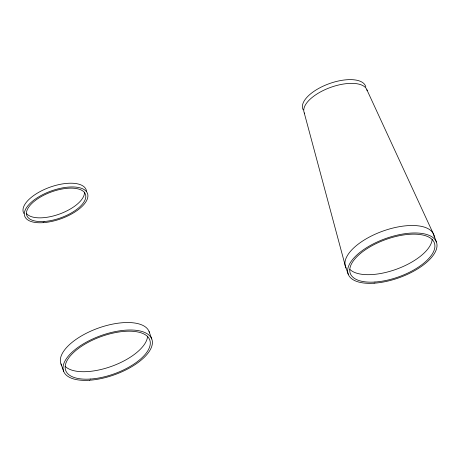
<?xml version="1.0" encoding="UTF-8"?>
<svg xmlns="http://www.w3.org/2000/svg" width="460" height="460" viewBox="0 0 460 460"><rect width="100%" height="100%" fill="white"/><g stroke="black" fill="none" stroke-linecap="round" stroke-linejoin="round"><path stroke-width="0.69" d="M367.155 90.695A33.384 14.737 -19.9 0 0 331.223 87.17A33.384 14.737 -19.9 0 0 304.204 112.78L304.618 113.654M366.873 89.769L433.676 234.508L436.379 241.983M348.277 274.338L345.575 266.863L304.261 112.97M149.069 331.539L151.771 339.008M60.967 363.894L63.67 371.364M303.266 109.923A33.384 14.737 -19.9 0 1 328.842 83.8A33.384 14.737 -19.9 0 1 365.803 86.957M346.161 268.094A46.931 20.717 -19.9 0 1 383.554 230.857A46.931 20.717 -19.9 0 1 434.28 237.17M432.187 239.16A44.718 19.74 -19.9 0 1 396.784 269.089A44.718 19.74 -19.9 0 1 349.853 269.399M61.548 365.125A46.931 20.717 -19.9 0 1 97.503 328.405A46.931 20.717 -19.9 0 1 149.465 332.839M147.579 336.191A44.718 19.74 -19.9 0 1 112.177 366.12A44.718 19.74 -19.9 0 1 65.245 366.424M84.433 192.148A31.171 13.76 -19.9 0 1 59.765 213.952A31.171 13.76 -19.9 0 1 26.421 213.452M23.857 213.509A33.384 14.737 -19.9 0 1 50.456 187.019A33.384 14.737 -19.9 0 1 86.537 191.509M374.101 283.205A46.931 20.717 -19.9 0 0 436.776 243.277A46.931 20.717 -19.9 0 0 366.108 247.992A46.931 20.717 -19.9 0 0 374.101 283.205M374.963 282.026A44.718 19.74 -19.9 0 0 434.683 243.978A44.718 19.74 -19.9 0 0 367.344 248.469A44.718 19.74 -19.9 0 0 374.963 282.026M89.493 380.236A46.931 20.717 -19.9 0 0 152.168 340.308A46.931 20.717 -19.9 0 0 81.495 345.023A46.931 20.717 -19.9 0 0 89.493 380.236M90.355 379.051A44.718 19.74 -19.9 0 0 150.075 341.009A44.718 19.74 -19.9 0 0 82.737 345.5A44.718 19.74 -19.9 0 0 90.355 379.051M44.022 221.496A31.171 13.76 -19.9 0 0 85.646 194.977A31.171 13.76 -19.9 0 0 38.709 198.111A31.171 13.76 -19.9 0 0 44.022 221.496M43.165 222.674A33.384 14.737 -19.9 0 0 87.745 194.275A33.384 14.737 -19.9 0 0 37.473 197.627A33.384 14.737 -19.9 0 0 43.165 222.674"/></g></svg>
